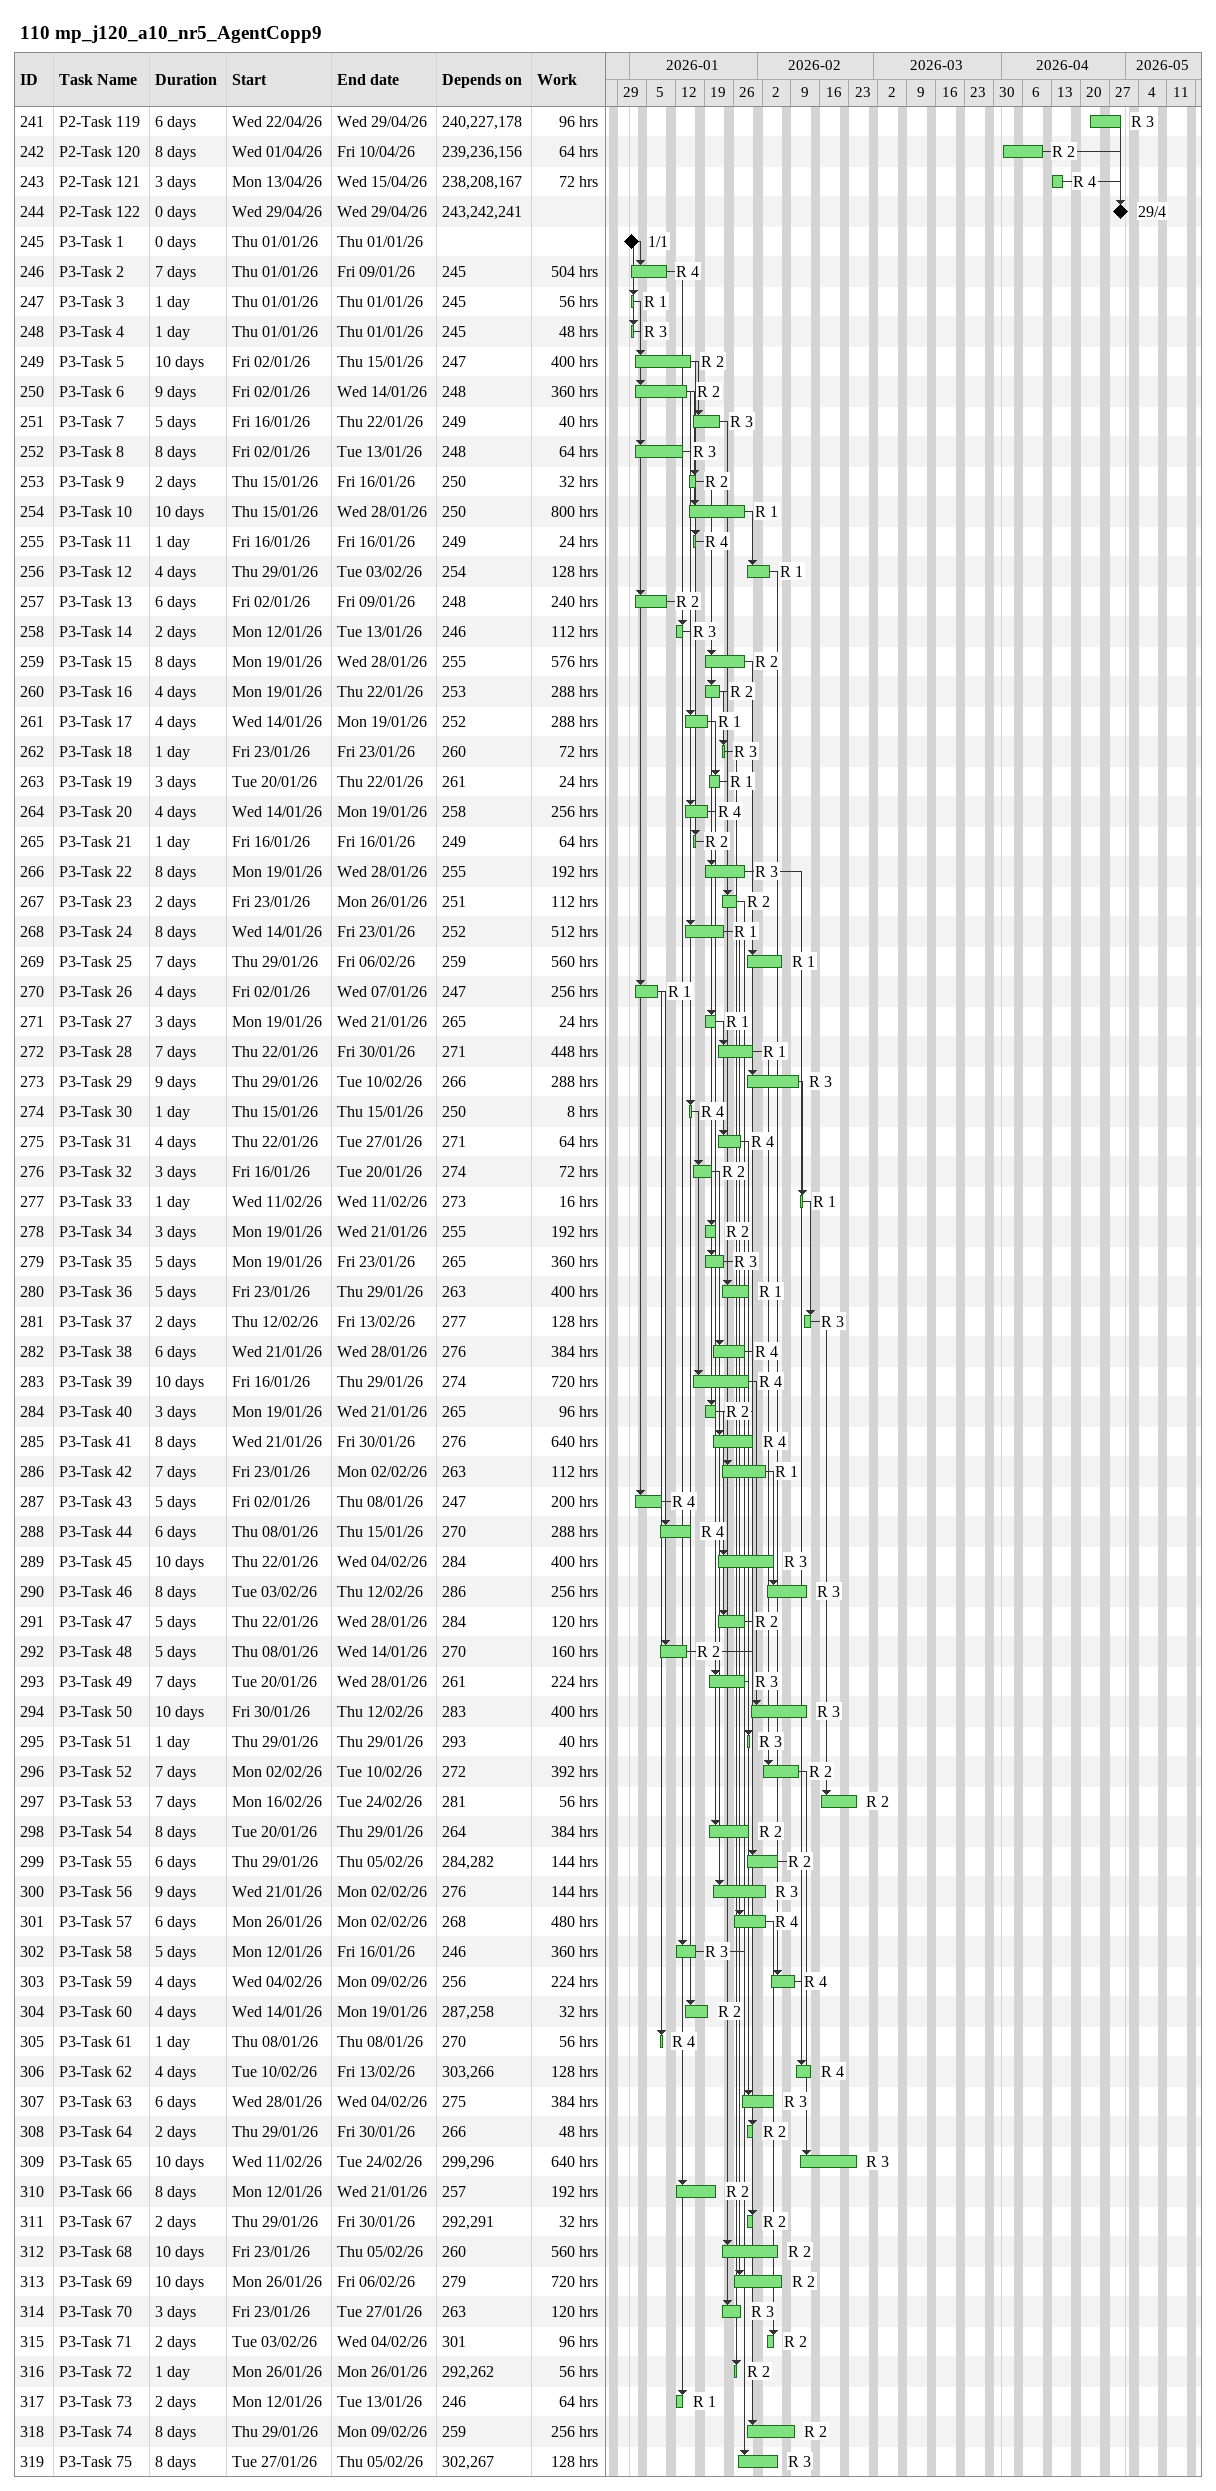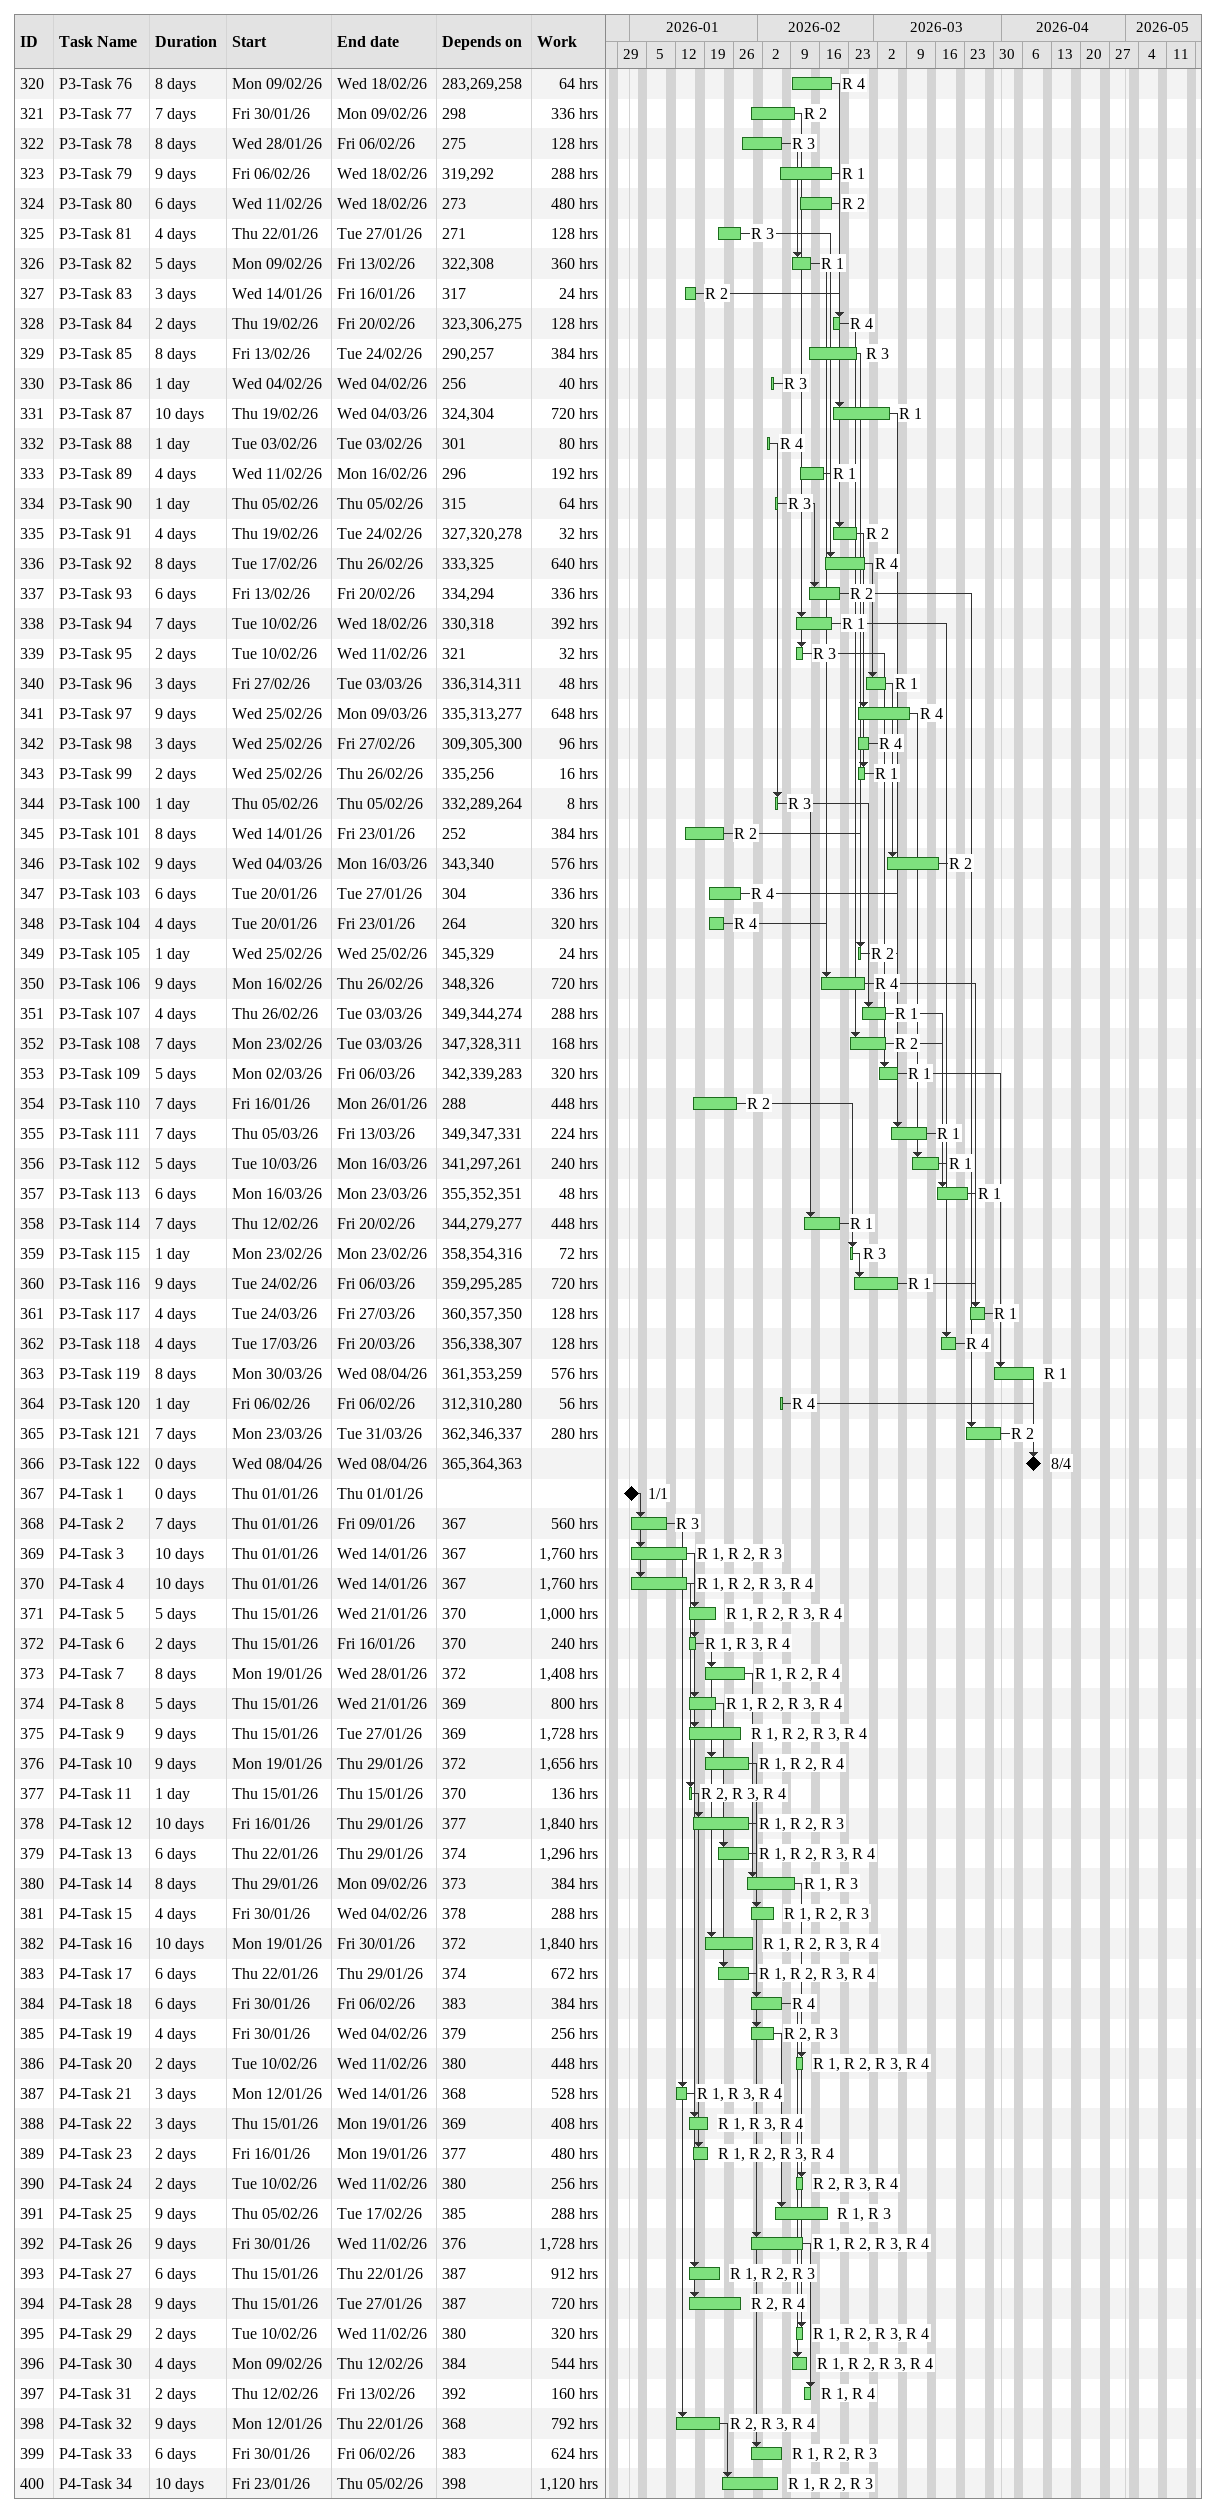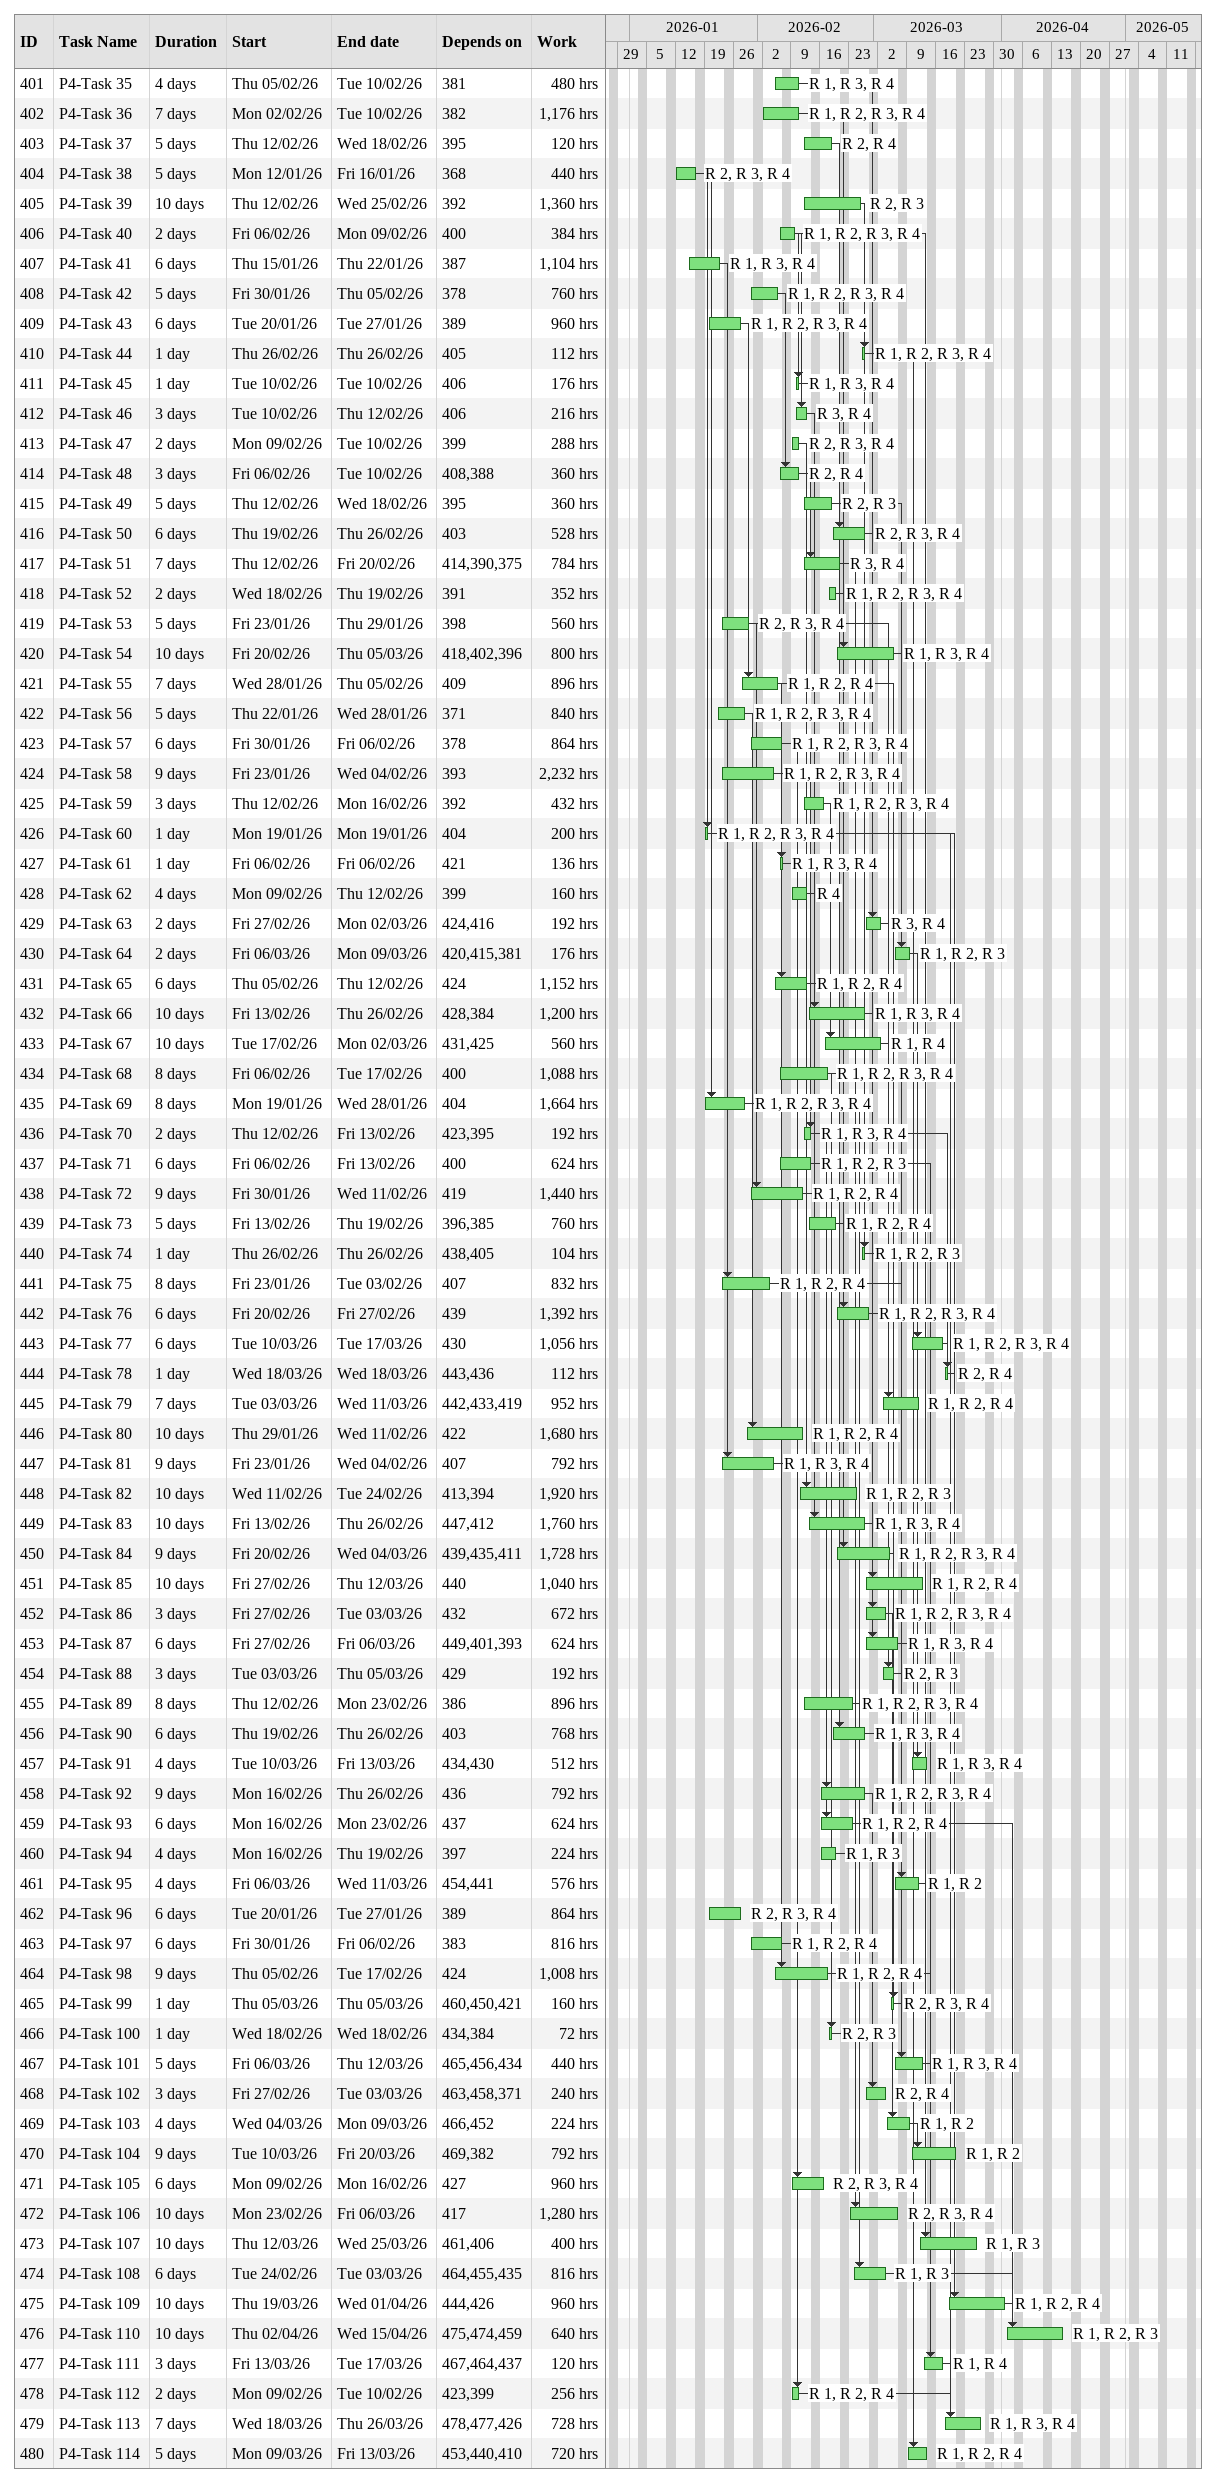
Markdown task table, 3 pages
110 mp_j120_a10_nr5_AgentCopp9

| ID | Task | Duration | Start | Finish | Predecessors | Resources | Work (h) |
|---|---|---|---|---|---|---|---|
| 241 | P2-Task 119 | 6d | 2026-04-22 | 2026-04-29 | 240, 227, 178 | R 3 | 96 |
| 242 | P2-Task 120 | 8d | 2026-04-01 | 2026-04-10 | 239, 236, 156 | R 2 | 64 |
| 243 | P2-Task 121 | 3d | 2026-04-13 | 2026-04-15 | 238, 208, 167 | R 4 | 72 |
| 244 | P2-Task 122 | 0d | 2026-04-29 | 2026-04-29 | 243, 242, 241 |  |  |
| 245 | P3-Task 1 | 0d | 2026-01-01 | 2026-01-01 |  |  |  |
| 246 | P3-Task 2 | 7d | 2026-01-01 | 2026-01-09 | 245 | R 4 | 504 |
| 247 | P3-Task 3 | 1d | 2026-01-01 | 2026-01-01 | 245 | R 1 | 56 |
| 248 | P3-Task 4 | 1d | 2026-01-01 | 2026-01-01 | 245 | R 3 | 48 |
| 249 | P3-Task 5 | 10d | 2026-01-02 | 2026-01-15 | 247 | R 2 | 400 |
| 250 | P3-Task 6 | 9d | 2026-01-02 | 2026-01-14 | 248 | R 2 | 360 |
| 251 | P3-Task 7 | 5d | 2026-01-16 | 2026-01-22 | 249 | R 3 | 40 |
| 252 | P3-Task 8 | 8d | 2026-01-02 | 2026-01-13 | 248 | R 3 | 64 |
| 253 | P3-Task 9 | 2d | 2026-01-15 | 2026-01-16 | 250 | R 2 | 32 |
| 254 | P3-Task 10 | 10d | 2026-01-15 | 2026-01-28 | 250 | R 1 | 800 |
| 255 | P3-Task 11 | 1d | 2026-01-16 | 2026-01-16 | 249 | R 4 | 24 |
| 256 | P3-Task 12 | 4d | 2026-01-29 | 2026-02-03 | 254 | R 1 | 128 |
| 257 | P3-Task 13 | 6d | 2026-01-02 | 2026-01-09 | 248 | R 2 | 240 |
| 258 | P3-Task 14 | 2d | 2026-01-12 | 2026-01-13 | 246 | R 3 | 112 |
| 259 | P3-Task 15 | 8d | 2026-01-19 | 2026-01-28 | 255 | R 2 | 576 |
| 260 | P3-Task 16 | 4d | 2026-01-19 | 2026-01-22 | 253 | R 2 | 288 |
| 261 | P3-Task 17 | 4d | 2026-01-14 | 2026-01-19 | 252 | R 1 | 288 |
| 262 | P3-Task 18 | 1d | 2026-01-23 | 2026-01-23 | 260 | R 3 | 72 |
| 263 | P3-Task 19 | 3d | 2026-01-20 | 2026-01-22 | 261 | R 1 | 24 |
| 264 | P3-Task 20 | 4d | 2026-01-14 | 2026-01-19 | 258 | R 4 | 256 |
| 265 | P3-Task 21 | 1d | 2026-01-16 | 2026-01-16 | 249 | R 2 | 64 |
| 266 | P3-Task 22 | 8d | 2026-01-19 | 2026-01-28 | 255 | R 3 | 192 |
| 267 | P3-Task 23 | 2d | 2026-01-23 | 2026-01-26 | 251 | R 2 | 112 |
| 268 | P3-Task 24 | 8d | 2026-01-14 | 2026-01-23 | 252 | R 1 | 512 |
| 269 | P3-Task 25 | 7d | 2026-01-29 | 2026-02-06 | 259 | R 1 | 560 |
| 270 | P3-Task 26 | 4d | 2026-01-02 | 2026-01-07 | 247 | R 1 | 256 |
| 271 | P3-Task 27 | 3d | 2026-01-19 | 2026-01-21 | 265 | R 1 | 24 |
| 272 | P3-Task 28 | 7d | 2026-01-22 | 2026-01-30 | 271 | R 1 | 448 |
| 273 | P3-Task 29 | 9d | 2026-01-29 | 2026-02-10 | 266 | R 3 | 288 |
| 274 | P3-Task 30 | 1d | 2026-01-15 | 2026-01-15 | 250 | R 4 | 8 |
| 275 | P3-Task 31 | 4d | 2026-01-22 | 2026-01-27 | 271 | R 4 | 64 |
| 276 | P3-Task 32 | 3d | 2026-01-16 | 2026-01-20 | 274 | R 2 | 72 |
| 277 | P3-Task 33 | 1d | 2026-02-11 | 2026-02-11 | 273 | R 1 | 16 |
| 278 | P3-Task 34 | 3d | 2026-01-19 | 2026-01-21 | 255 | R 2 | 192 |
| 279 | P3-Task 35 | 5d | 2026-01-19 | 2026-01-23 | 265 | R 3 | 360 |
| 280 | P3-Task 36 | 5d | 2026-01-23 | 2026-01-29 | 263 | R 1 | 400 |
| 281 | P3-Task 37 | 2d | 2026-02-12 | 2026-02-13 | 277 | R 3 | 128 |
| 282 | P3-Task 38 | 6d | 2026-01-21 | 2026-01-28 | 276 | R 4 | 384 |
| 283 | P3-Task 39 | 10d | 2026-01-16 | 2026-01-29 | 274 | R 4 | 720 |
| 284 | P3-Task 40 | 3d | 2026-01-19 | 2026-01-21 | 265 | R 2 | 96 |
| 285 | P3-Task 41 | 8d | 2026-01-21 | 2026-01-30 | 276 | R 4 | 640 |
| 286 | P3-Task 42 | 7d | 2026-01-23 | 2026-02-02 | 263 | R 1 | 112 |
| 287 | P3-Task 43 | 5d | 2026-01-02 | 2026-01-08 | 247 | R 4 | 200 |
| 288 | P3-Task 44 | 6d | 2026-01-08 | 2026-01-15 | 270 | R 4 | 288 |
| 289 | P3-Task 45 | 10d | 2026-01-22 | 2026-02-04 | 284 | R 3 | 400 |
| 290 | P3-Task 46 | 8d | 2026-02-03 | 2026-02-12 | 286 | R 3 | 256 |
| 291 | P3-Task 47 | 5d | 2026-01-22 | 2026-01-28 | 284 | R 2 | 120 |
| 292 | P3-Task 48 | 5d | 2026-01-08 | 2026-01-14 | 270 | R 2 | 160 |
| 293 | P3-Task 49 | 7d | 2026-01-20 | 2026-01-28 | 261 | R 3 | 224 |
| 294 | P3-Task 50 | 10d | 2026-01-30 | 2026-02-12 | 283 | R 3 | 400 |
| 295 | P3-Task 51 | 1d | 2026-01-29 | 2026-01-29 | 293 | R 3 | 40 |
| 296 | P3-Task 52 | 7d | 2026-02-02 | 2026-02-10 | 272 | R 2 | 392 |
| 297 | P3-Task 53 | 7d | 2026-02-16 | 2026-02-24 | 281 | R 2 | 56 |
| 298 | P3-Task 54 | 8d | 2026-01-20 | 2026-01-29 | 264 | R 2 | 384 |
| 299 | P3-Task 55 | 6d | 2026-01-29 | 2026-02-05 | 284, 282 | R 2 | 144 |
| 300 | P3-Task 56 | 9d | 2026-01-21 | 2026-02-02 | 276 | R 3 | 144 |
| 301 | P3-Task 57 | 6d | 2026-01-26 | 2026-02-02 | 268 | R 4 | 480 |
| 302 | P3-Task 58 | 5d | 2026-01-12 | 2026-01-16 | 246 | R 3 | 360 |
| 303 | P3-Task 59 | 4d | 2026-02-04 | 2026-02-09 | 256 | R 4 | 224 |
| 304 | P3-Task 60 | 4d | 2026-01-14 | 2026-01-19 | 287, 258 | R 2 | 32 |
| 305 | P3-Task 61 | 1d | 2026-01-08 | 2026-01-08 | 270 | R 4 | 56 |
| 306 | P3-Task 62 | 4d | 2026-02-10 | 2026-02-13 | 303, 266 | R 4 | 128 |
| 307 | P3-Task 63 | 6d | 2026-01-28 | 2026-02-04 | 275 | R 3 | 384 |
| 308 | P3-Task 64 | 2d | 2026-01-29 | 2026-01-30 | 266 | R 2 | 48 |
| 309 | P3-Task 65 | 10d | 2026-02-11 | 2026-02-24 | 299, 296 | R 3 | 640 |
| 310 | P3-Task 66 | 8d | 2026-01-12 | 2026-01-21 | 257 | R 2 | 192 |
| 311 | P3-Task 67 | 2d | 2026-01-29 | 2026-01-30 | 292, 291 | R 2 | 32 |
| 312 | P3-Task 68 | 10d | 2026-01-23 | 2026-02-05 | 260 | R 2 | 560 |
| 313 | P3-Task 69 | 10d | 2026-01-26 | 2026-02-06 | 279 | R 2 | 720 |
| 314 | P3-Task 70 | 3d | 2026-01-23 | 2026-01-27 | 263 | R 3 | 120 |
| 315 | P3-Task 71 | 2d | 2026-02-03 | 2026-02-04 | 301 | R 2 | 96 |
| 316 | P3-Task 72 | 1d | 2026-01-26 | 2026-01-26 | 292, 262 | R 2 | 56 |
| 317 | P3-Task 73 | 2d | 2026-01-12 | 2026-01-13 | 246 | R 1 | 64 |
| 318 | P3-Task 74 | 8d | 2026-01-29 | 2026-02-09 | 259 | R 2 | 256 |
| 319 | P3-Task 75 | 8d | 2026-01-27 | 2026-02-05 | 302, 267 | R 3 | 128 |
| 320 | P3-Task 76 | 8d | 2026-02-09 | 2026-02-18 | 283, 269, 258 | R 4 | 64 |
| 321 | P3-Task 77 | 7d | 2026-01-30 | 2026-02-09 | 298 | R 2 | 336 |
| 322 | P3-Task 78 | 8d | 2026-01-28 | 2026-02-06 | 275 | R 3 | 128 |
| 323 | P3-Task 79 | 9d | 2026-02-06 | 2026-02-18 | 319, 292 | R 1 | 288 |
| 324 | P3-Task 80 | 6d | 2026-02-11 | 2026-02-18 | 273 | R 2 | 480 |
| 325 | P3-Task 81 | 4d | 2026-01-22 | 2026-01-27 | 271 | R 3 | 128 |
| 326 | P3-Task 82 | 5d | 2026-02-09 | 2026-02-13 | 322, 308 | R 1 | 360 |
| 327 | P3-Task 83 | 3d | 2026-01-14 | 2026-01-16 | 317 | R 2 | 24 |
| 328 | P3-Task 84 | 2d | 2026-02-19 | 2026-02-20 | 323, 306, 275 | R 4 | 128 |
| 329 | P3-Task 85 | 8d | 2026-02-13 | 2026-02-24 | 290, 257 | R 3 | 384 |
| 330 | P3-Task 86 | 1d | 2026-02-04 | 2026-02-04 | 256 | R 3 | 40 |
| 331 | P3-Task 87 | 10d | 2026-02-19 | 2026-03-04 | 324, 304 | R 1 | 720 |
| 332 | P3-Task 88 | 1d | 2026-02-03 | 2026-02-03 | 301 | R 4 | 80 |
| 333 | P3-Task 89 | 4d | 2026-02-11 | 2026-02-16 | 296 | R 1 | 192 |
| 334 | P3-Task 90 | 1d | 2026-02-05 | 2026-02-05 | 315 | R 3 | 64 |
| 335 | P3-Task 91 | 4d | 2026-02-19 | 2026-02-24 | 327, 320, 278 | R 2 | 32 |
| 336 | P3-Task 92 | 8d | 2026-02-17 | 2026-02-26 | 333, 325 | R 4 | 640 |
| 337 | P3-Task 93 | 6d | 2026-02-13 | 2026-02-20 | 334, 294 | R 2 | 336 |
| 338 | P3-Task 94 | 7d | 2026-02-10 | 2026-02-18 | 330, 318 | R 1 | 392 |
| 339 | P3-Task 95 | 2d | 2026-02-10 | 2026-02-11 | 321 | R 3 | 32 |
| 340 | P3-Task 96 | 3d | 2026-02-27 | 2026-03-03 | 336, 314, 311 | R 1 | 48 |
| 341 | P3-Task 97 | 9d | 2026-02-25 | 2026-03-09 | 335, 313, 277 | R 4 | 648 |
| 342 | P3-Task 98 | 3d | 2026-02-25 | 2026-02-27 | 309, 305, 300 | R 4 | 96 |
| 343 | P3-Task 99 | 2d | 2026-02-25 | 2026-02-26 | 335, 256 | R 1 | 16 |
| 344 | P3-Task 100 | 1d | 2026-02-05 | 2026-02-05 | 332, 289, 264 | R 3 | 8 |
| 345 | P3-Task 101 | 8d | 2026-01-14 | 2026-01-23 | 252 | R 2 | 384 |
| 346 | P3-Task 102 | 9d | 2026-03-04 | 2026-03-16 | 343, 340 | R 2 | 576 |
| 347 | P3-Task 103 | 6d | 2026-01-20 | 2026-01-27 | 304 | R 4 | 336 |
| 348 | P3-Task 104 | 4d | 2026-01-20 | 2026-01-23 | 264 | R 4 | 320 |
| 349 | P3-Task 105 | 1d | 2026-02-25 | 2026-02-25 | 345, 329 | R 2 | 24 |
| 350 | P3-Task 106 | 9d | 2026-02-16 | 2026-02-26 | 348, 326 | R 4 | 720 |
| 351 | P3-Task 107 | 4d | 2026-02-26 | 2026-03-03 | 349, 344, 274 | R 1 | 288 |
| 352 | P3-Task 108 | 7d | 2026-02-23 | 2026-03-03 | 347, 328, 311 | R 2 | 168 |
| 353 | P3-Task 109 | 5d | 2026-03-02 | 2026-03-06 | 342, 339, 283 | R 1 | 320 |
| 354 | P3-Task 110 | 7d | 2026-01-16 | 2026-01-26 | 288 | R 2 | 448 |
| 355 | P3-Task 111 | 7d | 2026-03-05 | 2026-03-13 | 349, 347, 331 | R 1 | 224 |
| 356 | P3-Task 112 | 5d | 2026-03-10 | 2026-03-16 | 341, 297, 261 | R 1 | 240 |
| 357 | P3-Task 113 | 6d | 2026-03-16 | 2026-03-23 | 355, 352, 351 | R 1 | 48 |
| 358 | P3-Task 114 | 7d | 2026-02-12 | 2026-02-20 | 344, 279, 277 | R 1 | 448 |
| 359 | P3-Task 115 | 1d | 2026-02-23 | 2026-02-23 | 358, 354, 316 | R 3 | 72 |
| 360 | P3-Task 116 | 9d | 2026-02-24 | 2026-03-06 | 359, 295, 285 | R 1 | 720 |
| 361 | P3-Task 117 | 4d | 2026-03-24 | 2026-03-27 | 360, 357, 350 | R 1 | 128 |
| 362 | P3-Task 118 | 4d | 2026-03-17 | 2026-03-20 | 356, 338, 307 | R 4 | 128 |
| 363 | P3-Task 119 | 8d | 2026-03-30 | 2026-04-08 | 361, 353, 259 | R 1 | 576 |
| 364 | P3-Task 120 | 1d | 2026-02-06 | 2026-02-06 | 312, 310, 280 | R 4 | 56 |
| 365 | P3-Task 121 | 7d | 2026-03-23 | 2026-03-31 | 362, 346, 337 | R 2 | 280 |
| 366 | P3-Task 122 | 0d | 2026-04-08 | 2026-04-08 | 365, 364, 363 |  |  |
| 367 | P4-Task 1 | 0d | 2026-01-01 | 2026-01-01 |  |  |  |
| 368 | P4-Task 2 | 7d | 2026-01-01 | 2026-01-09 | 367 | R 3 | 560 |
| 369 | P4-Task 3 | 10d | 2026-01-01 | 2026-01-14 | 367 | R 1, R 2, R 3 | 1760 |
| 370 | P4-Task 4 | 10d | 2026-01-01 | 2026-01-14 | 367 | R 1, R 2, R 3, R 4 | 1760 |
| 371 | P4-Task 5 | 5d | 2026-01-15 | 2026-01-21 | 370 | R 1, R 2, R 3, R 4 | 1000 |
| 372 | P4-Task 6 | 2d | 2026-01-15 | 2026-01-16 | 370 | R 1, R 3, R 4 | 240 |
| 373 | P4-Task 7 | 8d | 2026-01-19 | 2026-01-28 | 372 | R 1, R 2, R 4 | 1408 |
| 374 | P4-Task 8 | 5d | 2026-01-15 | 2026-01-21 | 369 | R 1, R 2, R 3, R 4 | 800 |
| 375 | P4-Task 9 | 9d | 2026-01-15 | 2026-01-27 | 369 | R 1, R 2, R 3, R 4 | 1728 |
| 376 | P4-Task 10 | 9d | 2026-01-19 | 2026-01-29 | 372 | R 1, R 2, R 4 | 1656 |
| 377 | P4-Task 11 | 1d | 2026-01-15 | 2026-01-15 | 370 | R 2, R 3, R 4 | 136 |
| 378 | P4-Task 12 | 10d | 2026-01-16 | 2026-01-29 | 377 | R 1, R 2, R 3 | 1840 |
| 379 | P4-Task 13 | 6d | 2026-01-22 | 2026-01-29 | 374 | R 1, R 2, R 3, R 4 | 1296 |
| 380 | P4-Task 14 | 8d | 2026-01-29 | 2026-02-09 | 373 | R 1, R 3 | 384 |
| 381 | P4-Task 15 | 4d | 2026-01-30 | 2026-02-04 | 378 | R 1, R 2, R 3 | 288 |
| 382 | P4-Task 16 | 10d | 2026-01-19 | 2026-01-30 | 372 | R 1, R 2, R 3, R 4 | 1840 |
| 383 | P4-Task 17 | 6d | 2026-01-22 | 2026-01-29 | 374 | R 1, R 2, R 3, R 4 | 672 |
| 384 | P4-Task 18 | 6d | 2026-01-30 | 2026-02-06 | 383 | R 4 | 384 |
| 385 | P4-Task 19 | 4d | 2026-01-30 | 2026-02-04 | 379 | R 2, R 3 | 256 |
| 386 | P4-Task 20 | 2d | 2026-02-10 | 2026-02-11 | 380 | R 1, R 2, R 3, R 4 | 448 |
| 387 | P4-Task 21 | 3d | 2026-01-12 | 2026-01-14 | 368 | R 1, R 3, R 4 | 528 |
| 388 | P4-Task 22 | 3d | 2026-01-15 | 2026-01-19 | 369 | R 1, R 3, R 4 | 408 |
| 389 | P4-Task 23 | 2d | 2026-01-16 | 2026-01-19 | 377 | R 1, R 2, R 3, R 4 | 480 |
| 390 | P4-Task 24 | 2d | 2026-02-10 | 2026-02-11 | 380 | R 2, R 3, R 4 | 256 |
| 391 | P4-Task 25 | 9d | 2026-02-05 | 2026-02-17 | 385 | R 1, R 3 | 288 |
| 392 | P4-Task 26 | 9d | 2026-01-30 | 2026-02-11 | 376 | R 1, R 2, R 3, R 4 | 1728 |
| 393 | P4-Task 27 | 6d | 2026-01-15 | 2026-01-22 | 387 | R 1, R 2, R 3 | 912 |
| 394 | P4-Task 28 | 9d | 2026-01-15 | 2026-01-27 | 387 | R 2, R 4 | 720 |
| 395 | P4-Task 29 | 2d | 2026-02-10 | 2026-02-11 | 380 | R 1, R 2, R 3, R 4 | 320 |
| 396 | P4-Task 30 | 4d | 2026-02-09 | 2026-02-12 | 384 | R 1, R 2, R 3, R 4 | 544 |
| 397 | P4-Task 31 | 2d | 2026-02-12 | 2026-02-13 | 392 | R 1, R 4 | 160 |
| 398 | P4-Task 32 | 9d | 2026-01-12 | 2026-01-22 | 368 | R 2, R 3, R 4 | 792 |
| 399 | P4-Task 33 | 6d | 2026-01-30 | 2026-02-06 | 383 | R 1, R 2, R 3 | 624 |
| 400 | P4-Task 34 | 10d | 2026-01-23 | 2026-02-05 | 398 | R 1, R 2, R 3 | 1120 |
| 401 | P4-Task 35 | 4d | 2026-02-05 | 2026-02-10 | 381 | R 1, R 3, R 4 | 480 |
| 402 | P4-Task 36 | 7d | 2026-02-02 | 2026-02-10 | 382 | R 1, R 2, R 3, R 4 | 1176 |
| 403 | P4-Task 37 | 5d | 2026-02-12 | 2026-02-18 | 395 | R 2, R 4 | 120 |
| 404 | P4-Task 38 | 5d | 2026-01-12 | 2026-01-16 | 368 | R 2, R 3, R 4 | 440 |
| 405 | P4-Task 39 | 10d | 2026-02-12 | 2026-02-25 | 392 | R 2, R 3 | 1360 |
| 406 | P4-Task 40 | 2d | 2026-02-06 | 2026-02-09 | 400 | R 1, R 2, R 3, R 4 | 384 |
| 407 | P4-Task 41 | 6d | 2026-01-15 | 2026-01-22 | 387 | R 1, R 3, R 4 | 1104 |
| 408 | P4-Task 42 | 5d | 2026-01-30 | 2026-02-05 | 378 | R 1, R 2, R 3, R 4 | 760 |
| 409 | P4-Task 43 | 6d | 2026-01-20 | 2026-01-27 | 389 | R 1, R 2, R 3, R 4 | 960 |
| 410 | P4-Task 44 | 1d | 2026-02-26 | 2026-02-26 | 405 | R 1, R 2, R 3, R 4 | 112 |
| 411 | P4-Task 45 | 1d | 2026-02-10 | 2026-02-10 | 406 | R 1, R 3, R 4 | 176 |
| 412 | P4-Task 46 | 3d | 2026-02-10 | 2026-02-12 | 406 | R 3, R 4 | 216 |
| 413 | P4-Task 47 | 2d | 2026-02-09 | 2026-02-10 | 399 | R 2, R 3, R 4 | 288 |
| 414 | P4-Task 48 | 3d | 2026-02-06 | 2026-02-10 | 408, 388 | R 2, R 4 | 360 |
| 415 | P4-Task 49 | 5d | 2026-02-12 | 2026-02-18 | 395 | R 2, R 3 | 360 |
| 416 | P4-Task 50 | 6d | 2026-02-19 | 2026-02-26 | 403 | R 2, R 3, R 4 | 528 |
| 417 | P4-Task 51 | 7d | 2026-02-12 | 2026-02-20 | 414, 390, 375 | R 3, R 4 | 784 |
| 418 | P4-Task 52 | 2d | 2026-02-18 | 2026-02-19 | 391 | R 1, R 2, R 3, R 4 | 352 |
| 419 | P4-Task 53 | 5d | 2026-01-23 | 2026-01-29 | 398 | R 2, R 3, R 4 | 560 |
| 420 | P4-Task 54 | 10d | 2026-02-20 | 2026-03-05 | 418, 402, 396 | R 1, R 3, R 4 | 800 |
| 421 | P4-Task 55 | 7d | 2026-01-28 | 2026-02-05 | 409 | R 1, R 2, R 4 | 896 |
| 422 | P4-Task 56 | 5d | 2026-01-22 | 2026-01-28 | 371 | R 1, R 2, R 3, R 4 | 840 |
| 423 | P4-Task 57 | 6d | 2026-01-30 | 2026-02-06 | 378 | R 1, R 2, R 3, R 4 | 864 |
| 424 | P4-Task 58 | 9d | 2026-01-23 | 2026-02-04 | 393 | R 1, R 2, R 3, R 4 | 2232 |
| 425 | P4-Task 59 | 3d | 2026-02-12 | 2026-02-16 | 392 | R 1, R 2, R 3, R 4 | 432 |
| 426 | P4-Task 60 | 1d | 2026-01-19 | 2026-01-19 | 404 | R 1, R 2, R 3, R 4 | 200 |
| 427 | P4-Task 61 | 1d | 2026-02-06 | 2026-02-06 | 421 | R 1, R 3, R 4 | 136 |
| 428 | P4-Task 62 | 4d | 2026-02-09 | 2026-02-12 | 399 | R 4 | 160 |
| 429 | P4-Task 63 | 2d | 2026-02-27 | 2026-03-02 | 424, 416 | R 3, R 4 | 192 |
| 430 | P4-Task 64 | 2d | 2026-03-06 | 2026-03-09 | 420, 415, 381 | R 1, R 2, R 3 | 176 |
| 431 | P4-Task 65 | 6d | 2026-02-05 | 2026-02-12 | 424 | R 1, R 2, R 4 | 1152 |
| 432 | P4-Task 66 | 10d | 2026-02-13 | 2026-02-26 | 428, 384 | R 1, R 3, R 4 | 1200 |
| 433 | P4-Task 67 | 10d | 2026-02-17 | 2026-03-02 | 431, 425 | R 1, R 4 | 560 |
| 434 | P4-Task 68 | 8d | 2026-02-06 | 2026-02-17 | 400 | R 1, R 2, R 3, R 4 | 1088 |
| 435 | P4-Task 69 | 8d | 2026-01-19 | 2026-01-28 | 404 | R 1, R 2, R 3, R 4 | 1664 |
| 436 | P4-Task 70 | 2d | 2026-02-12 | 2026-02-13 | 423, 395 | R 1, R 3, R 4 | 192 |
| 437 | P4-Task 71 | 6d | 2026-02-06 | 2026-02-13 | 400 | R 1, R 2, R 3 | 624 |
| 438 | P4-Task 72 | 9d | 2026-01-30 | 2026-02-11 | 419 | R 1, R 2, R 4 | 1440 |
| 439 | P4-Task 73 | 5d | 2026-02-13 | 2026-02-19 | 396, 385 | R 1, R 2, R 4 | 760 |
| 440 | P4-Task 74 | 1d | 2026-02-26 | 2026-02-26 | 438, 405 | R 1, R 2, R 3 | 104 |
| 441 | P4-Task 75 | 8d | 2026-01-23 | 2026-02-03 | 407 | R 1, R 2, R 4 | 832 |
| 442 | P4-Task 76 | 6d | 2026-02-20 | 2026-02-27 | 439 | R 1, R 2, R 3, R 4 | 1392 |
| 443 | P4-Task 77 | 6d | 2026-03-10 | 2026-03-17 | 430 | R 1, R 2, R 3, R 4 | 1056 |
| 444 | P4-Task 78 | 1d | 2026-03-18 | 2026-03-18 | 443, 436 | R 2, R 4 | 112 |
| 445 | P4-Task 79 | 7d | 2026-03-03 | 2026-03-11 | 442, 433, 419 | R 1, R 2, R 4 | 952 |
| 446 | P4-Task 80 | 10d | 2026-01-29 | 2026-02-11 | 422 | R 1, R 2, R 4 | 1680 |
| 447 | P4-Task 81 | 9d | 2026-01-23 | 2026-02-04 | 407 | R 1, R 3, R 4 | 792 |
| 448 | P4-Task 82 | 10d | 2026-02-11 | 2026-02-24 | 413, 394 | R 1, R 2, R 3 | 1920 |
| 449 | P4-Task 83 | 10d | 2026-02-13 | 2026-02-26 | 447, 412 | R 1, R 3, R 4 | 1760 |
| 450 | P4-Task 84 | 9d | 2026-02-20 | 2026-03-04 | 439, 435, 411 | R 1, R 2, R 3, R 4 | 1728 |
| 451 | P4-Task 85 | 10d | 2026-02-27 | 2026-03-12 | 440 | R 1, R 2, R 4 | 1040 |
| 452 | P4-Task 86 | 3d | 2026-02-27 | 2026-03-03 | 432 | R 1, R 2, R 3, R 4 | 672 |
| 453 | P4-Task 87 | 6d | 2026-02-27 | 2026-03-06 | 449, 401, 393 | R 1, R 3, R 4 | 624 |
| 454 | P4-Task 88 | 3d | 2026-03-03 | 2026-03-05 | 429 | R 2, R 3 | 192 |
| 455 | P4-Task 89 | 8d | 2026-02-12 | 2026-02-23 | 386 | R 1, R 2, R 3, R 4 | 896 |
| 456 | P4-Task 90 | 6d | 2026-02-19 | 2026-02-26 | 403 | R 1, R 3, R 4 | 768 |
| 457 | P4-Task 91 | 4d | 2026-03-10 | 2026-03-13 | 434, 430 | R 1, R 3, R 4 | 512 |
| 458 | P4-Task 92 | 9d | 2026-02-16 | 2026-02-26 | 436 | R 1, R 2, R 3, R 4 | 792 |
| 459 | P4-Task 93 | 6d | 2026-02-16 | 2026-02-23 | 437 | R 1, R 2, R 4 | 624 |
| 460 | P4-Task 94 | 4d | 2026-02-16 | 2026-02-19 | 397 | R 1, R 3 | 224 |
| 461 | P4-Task 95 | 4d | 2026-03-06 | 2026-03-11 | 454, 441 | R 1, R 2 | 576 |
| 462 | P4-Task 96 | 6d | 2026-01-20 | 2026-01-27 | 389 | R 2, R 3, R 4 | 864 |
| 463 | P4-Task 97 | 6d | 2026-01-30 | 2026-02-06 | 383 | R 1, R 2, R 4 | 816 |
| 464 | P4-Task 98 | 9d | 2026-02-05 | 2026-02-17 | 424 | R 1, R 2, R 4 | 1008 |
| 465 | P4-Task 99 | 1d | 2026-03-05 | 2026-03-05 | 460, 450, 421 | R 2, R 3, R 4 | 160 |
| 466 | P4-Task 100 | 1d | 2026-02-18 | 2026-02-18 | 434, 384 | R 2, R 3 | 72 |
| 467 | P4-Task 101 | 5d | 2026-03-06 | 2026-03-12 | 465, 456, 434 | R 1, R 3, R 4 | 440 |
| 468 | P4-Task 102 | 3d | 2026-02-27 | 2026-03-03 | 463, 458, 371 | R 2, R 4 | 240 |
| 469 | P4-Task 103 | 4d | 2026-03-04 | 2026-03-09 | 466, 452 | R 1, R 2 | 224 |
| 470 | P4-Task 104 | 9d | 2026-03-10 | 2026-03-20 | 469, 382 | R 1, R 2 | 792 |
| 471 | P4-Task 105 | 6d | 2026-02-09 | 2026-02-16 | 427 | R 2, R 3, R 4 | 960 |
| 472 | P4-Task 106 | 10d | 2026-02-23 | 2026-03-06 | 417 | R 2, R 3, R 4 | 1280 |
| 473 | P4-Task 107 | 10d | 2026-03-12 | 2026-03-25 | 461, 406 | R 1, R 3 | 400 |
| 474 | P4-Task 108 | 6d | 2026-02-24 | 2026-03-03 | 464, 455, 435 | R 1, R 3 | 816 |
| 475 | P4-Task 109 | 10d | 2026-03-19 | 2026-04-01 | 444, 426 | R 1, R 2, R 4 | 960 |
| 476 | P4-Task 110 | 10d | 2026-04-02 | 2026-04-15 | 475, 474, 459 | R 1, R 2, R 3 | 640 |
| 477 | P4-Task 111 | 3d | 2026-03-13 | 2026-03-17 | 467, 464, 437 | R 1, R 4 | 120 |
| 478 | P4-Task 112 | 2d | 2026-02-09 | 2026-02-10 | 423, 399 | R 1, R 2, R 4 | 256 |
| 479 | P4-Task 113 | 7d | 2026-03-18 | 2026-03-26 | 478, 477, 426 | R 1, R 3, R 4 | 728 |
| 480 | P4-Task 114 | 5d | 2026-03-09 | 2026-03-13 | 453, 440, 410 | R 1, R 2, R 4 | 720 |
